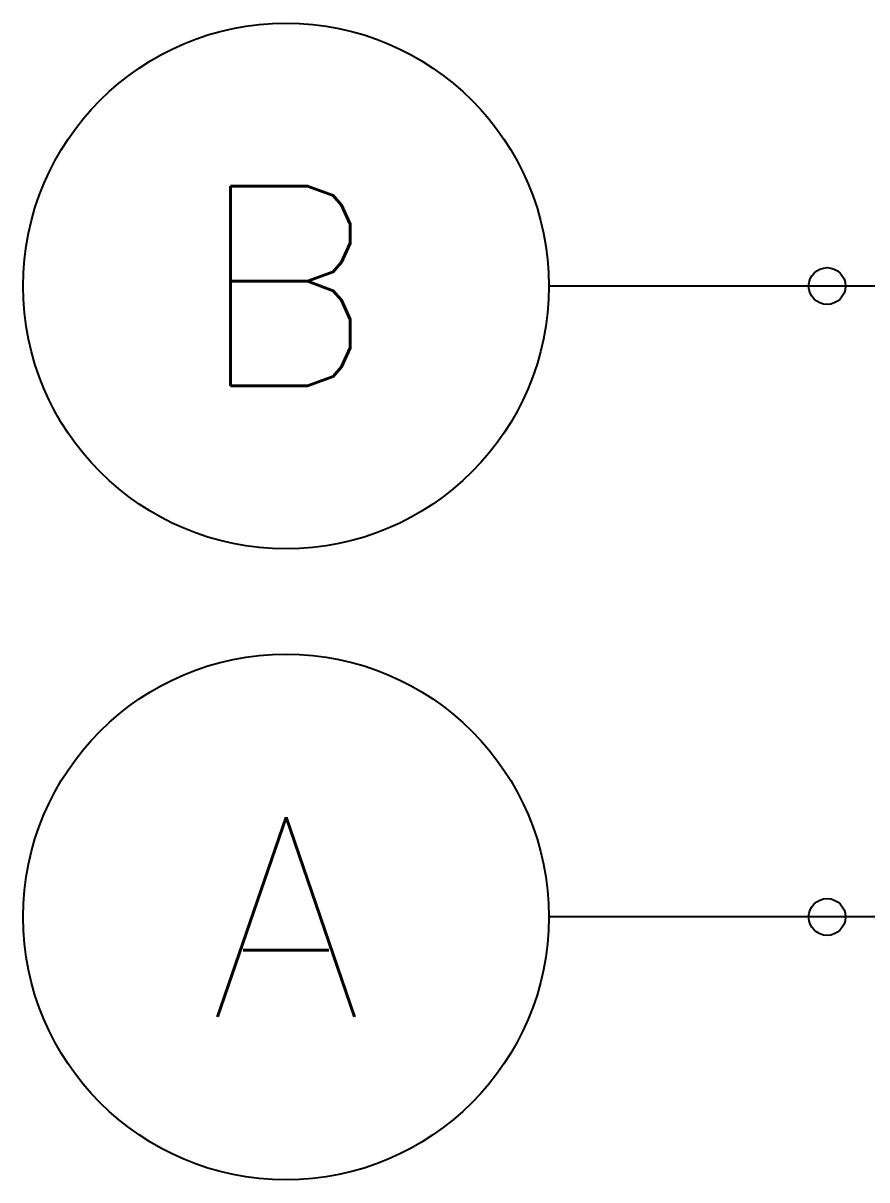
# Model space of a CAD drawing. Header units: millimetres. Extents: x 0 to 71617, y -15450 to 30894.
# Drawn here: x 16587 to 18191, y 16647 to 18847 of the extents above; entities that cross this region are included whole.
import ezdxf
from ezdxf.enums import TextEntityAlignment as Align

# ---------------------------------------------------------------- set-up
doc = ezdxf.new("R2010")
doc.units = ezdxf.units.MM
doc.layers.add('DIM2', color=4, linetype='Continuous', lineweight=5)
for name, color, linetype in [('DIMS-BUBL-002', 2, 'Continuous'), ('DIMS-BUBL-005', 5, 'Continuous'), ('DIMS-BUBL-008', 250, 'Continuous')]:
    doc.layers.add(name, color=color, linetype=linetype)
doc.styles.add('SIMPLEX', font='simplex.shx')

# ---------------------------------------------------------------- blocks, each defined once
blk = doc.blocks.new('BUBBLE-H3')
at = {"layer": 'DIMS-BUBL-002'}
blk.add_circle((1.0291, 0, 0.0079), 0.035, dxfattribs=at)
at = {"layer": 'DIMS-BUBL-008'}
blk.add_line((2.1, 0), (0.7, 0), dxfattribs=at)
blk.add_lwpolyline([(0.7, 0), (0.5, 0)], dxfattribs=at)
blk.add_circle((0, 0), 0.5, dxfattribs=at)
at = {"layer": 'DIMS-BUBL-005', "style": 'SIMPLEX'}
blk.add_attdef('-', text='', height=0.38, dxfattribs=at).set_placement((0.02, 0), align=Align.MIDDLE)
blk = doc.blocks.new('GRIDLINE-GF')
at = {"layer": 'DIMS-BUBL-008'}
ref = blk.add_blockref('BUBBLE-H3', (-6120, 1200), dxfattribs=dict(at, xscale=1000, yscale=1000, zscale=1000))
ref.add_attrib('-', 'B', dxfattribs={"layer": '0', "color": 5, "linetype": 'Continuous', "height": 380, "style": 'SIMPLEX'}).set_placement((-6120, 1200), align=Align.MIDDLE)
ref = blk.add_blockref('BUBBLE-H3', (-6120, 0), dxfattribs=dict(at, xscale=1000, yscale=1000, zscale=1000))
ref.add_attrib('-', 'A', dxfattribs={"layer": '0', "color": 5, "linetype": 'Continuous', "height": 380, "style": 'SIMPLEX'}).set_placement((-6120, 0), align=Align.MIDDLE)

msp = doc.modelspace()

# ---------------------------------------------------------------- block references
at = {"layer": 'DIM2'}
msp.add_blockref('GRIDLINE-GF', (23206.5, 17146.7, 0), dxfattribs=at)

doc.saveas('drawing.dxf')
